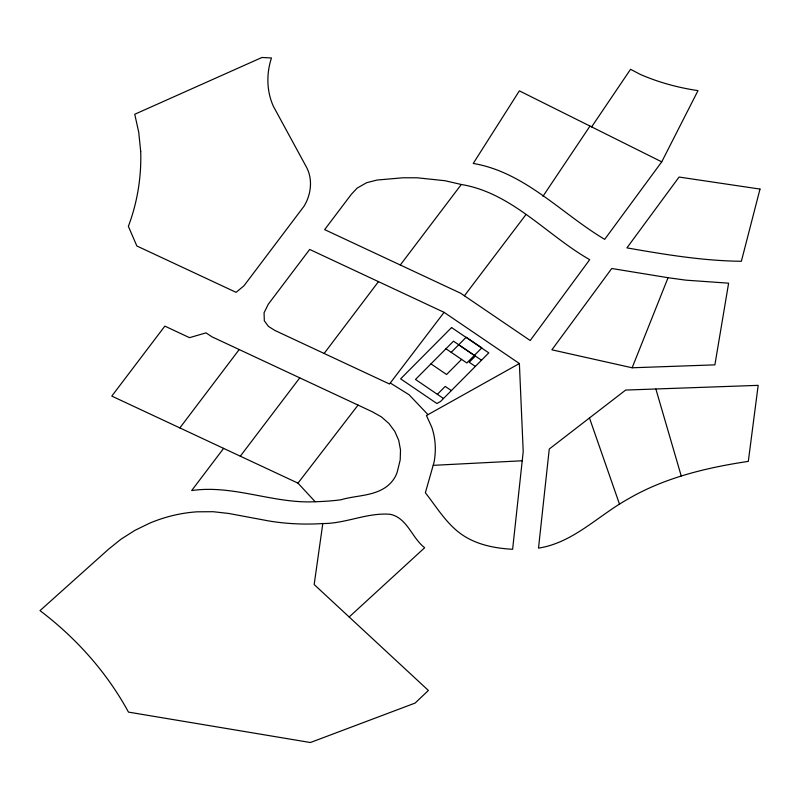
<?xml version="1.0" encoding="UTF-8"?>
<svg xmlns="http://www.w3.org/2000/svg" width="800" height="800" viewBox="0 0 800 800"><rect width="100%" height="100%" fill="white"/><g stroke="black" fill="none" stroke-linecap="round" stroke-linejoin="round"><path stroke-width="1.2" d="M519.38 363.54L523.21 451.66L512.62 549.29C496.76 548.4 480.63 545.55 466.68 537.6C448.49 527.29 437.91 508.72 425.36 492.76L434.05 462.28A101.51 81.39 -21.7 0 0 431.79 427.26L426.44 415.52L519.38 363.54L444.09 312.34L309.68 249.45L268.3 304.21L264.06 312.76L264.33 320.81L268.47 326.43L274.82 330.42L389.51 384.01L444.09 312.34M322.8 523.55L314.17 584.54L428.39 690.45L415.12 703.07L310.41 742.52L128.47 712.11C106.89 672.36 76.02 637.87 40 610.63L108.42 549.32L121 539.19L134.8 530.43L149.59 523.21A120.29 96.44 -21.7 0 1 197.22 511.81L213.15 511.71L228.63 513.45L268.91 520.97A218.33 175.05 -21.7 0 0 322.8 523.55C345.69 523.67 367.47 512.31 390.28 514.31C407.37 517.96 411.83 537.92 424.67 547.73L349.17 616.98M632.14 367.78L668.06 277.71L685.85 280.16L728.62 283.18L714.89 364.86L632.14 367.78L551.89 349.82L611.75 268.5L668.06 277.71M661.73 161.85L519.37 90.86L473.23 163.46C524.81 172.08 561.54 213.75 604.69 239.35L661.73 161.85L698.01 90.61A240.74 193.02 -21.7 0 1 640.51 74.51L630.55 69.3L591.61 126.92M542.96 196.29L589.98 126.11M315.15 501.7L297.98 483.14L223.61 448.39L191.66 490.56C231.27 484.75 269.31 501.95 308.74 501.9C319.49 501.72 330.21 501.2 340.88 499.79C355.96 495.29 373.4 496.34 386.56 486.67A29.91 23.98 -21.7 0 0 397.76 469.92L400.21 459.86L400.5 449.9L398.7 440.28L394.8 431.39L388.95 423.51L381.36 416.86L372.23 411.73L211.95 336.81L206.03 332.86L189.52 337.67L164.85 326.12L111.8 396.1L179.86 427.91L239.19 349.56M324.14 353.46L378.48 281.64M240.32 456.19L299.76 377.87M400.28 265.02L461.3 184.49C511.91 192.81 546.98 235.36 589.7 259.67L530.2 340.52L460.68 293.25L324.65 229.62L351.41 194.23L357.19 188.08L366.61 182.72L377.01 180.05L403.04 177.77L417.27 177.8L445.03 180.73L461.3 184.49M464.42 295.79L525.66 214.96M297.98 483.14L358.06 405.08M451.21 352.34L466.21 337.23L481.84 347.86L466.84 362.97L445.96 348.77M461.58 359.4L446.58 374.5L430.96 363.87M437.37 394.33L445.22 386.42L451.35 390.59M475.37 356.06L469.22 362.25L475.35 366.42M589.47 417.96L549.26 449.03L538.51 548.12C573.11 542.77 597.94 515.82 627.44 499.38C664.32 477.66 706.4 467.68 748.32 461.37L758.17 385.35L625.66 390.06L589.47 417.96L619.56 504.32M433.27 465.34L522.21 460.77M179.86 427.91L223.61 448.39M390.27 383.01L409.09 394.76L427.99 414.65M481.5 360.23L453.49 341.18L415.49 379.45L443.5 398.5M458.71 344.79L474.34 355.42M655.86 389L681.23 475.97M140.71 151.55C141.49 177 137.36 202.52 128.37 226.35L136.85 245.98L236.11 292.35L244.02 285.73L304.06 206.17C311.17 194.48 313.02 179.26 306.36 166.95L273.38 106.31C266.55 91.11 266.28 73.69 271.47 57.97L261.95 57.48L134.75 114.26L138.74 132.29L140.71 151.55M760 189.08L741.37 261.28C702.87 260.87 664.76 254.49 626.92 247.88L679.07 177.05L760 189.08M451.57 327.55L400.63 378.85L436.9 403.52L440.53 401.49L488.8 352.87L451.57 327.55"/></g></svg>
